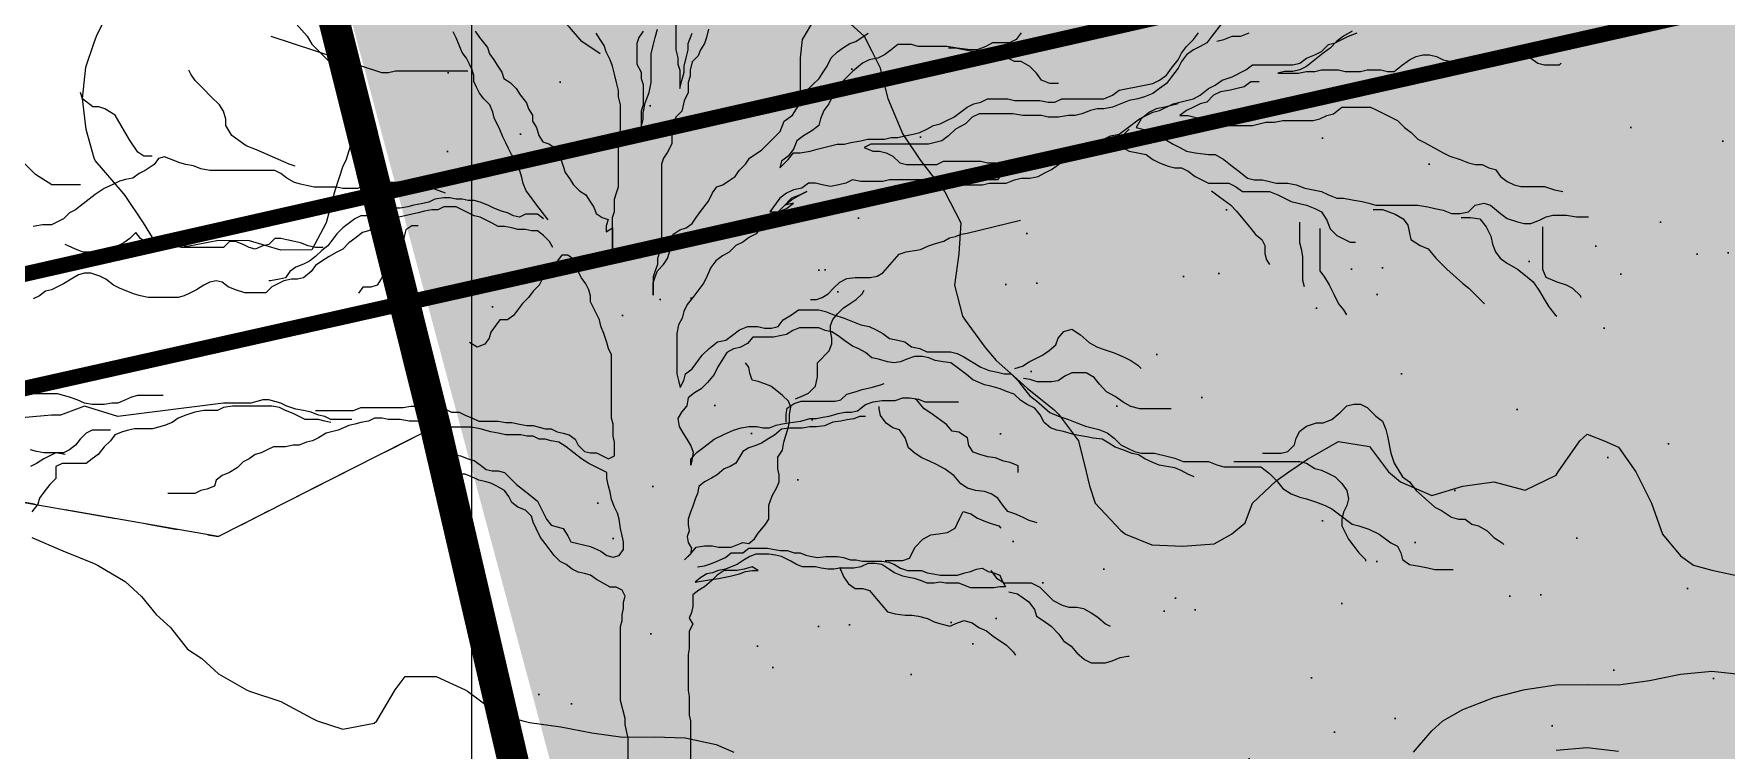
# Model space of a CAD drawing. Header units: centimetres. Extents: x 0 to 642158, y -847 to 649707.
# Drawn here: x 616959.78 to 616986.98, y 621072.78 to 621084.29 of the extents above; entities that cross this region are included whole.
import ezdxf

# ---------------------------------------------------------------- set-up
doc = ezdxf.new("R2010")
doc.units = ezdxf.units.CM
doc.header["$MEASUREMENT"] = 0
doc.linetypes.add('CACHE', pattern=[9.525, 6.35, -3.175])
doc.linetypes.add('CENTERX2', pattern=[4, 2.5, -0.5, 0.5, -0.5])
for name, color, linetype, lineweight in [('MEV_batiment_V', 7, 'Continuous', 20), ('MEV_environnement_V', 7, 'Continuous', 20), ('MEV_grille', 254, 'Continuous', 9), ('MEV_vegetal_V', 7, 'Continuous', 25), ('WAL_topographie 0.5', 253, 'Continuous', 20)]:
    doc.layers.add(name, color=color, linetype=linetype, lineweight=lineweight)
doc.layers.add('MEV_schema paysager_Ha', color=7, linetype='Continuous', lineweight=25, transparency=0.13)
doc.layers.add('SPW_parcellaire cadastral', color=7, linetype='CENTERX2', lineweight=25, true_color=0xff0542)
doc.layers.add('XREF_SPW orthophoto A0 500e', color=7, linetype='Continuous')
picture_1 = doc.add_image_def('image2.png', size_in_pixel=(6614, 11023))

# ---------------------------------------------------------------- blocks, each defined once
blk = doc.blocks.new('hetres')
at = {"layer": 'MEV_vegetal_V'}
for points in [[(-0.173, 16.685), (-0.244, 16.578), (-0.279, 16.471), (-0.279, 16.115), (-0.208, 15.973), (-0.208, 15.866), (-0.173, 15.76), (-0.173, 15.404), (-0.208, 15.297), (-0.208, 14.906), (-0.208, 15.012), (-0.173, 15.155), (-0.173, 15.261), (-0.137, 15.439), (-0.066, 15.617), (-0.03, 15.795), (-0.03, 16.293), (0.006, 16.436), (0.041, 16.578), (0.077, 16.72)], [(-3.091, 16.685), (-3.02, 16.578), (-2.878, 16.4), (-2.842, 16.293), (-2.771, 16.187), (-2.7, 16.08), (-2.629, 15.973), (-2.593, 15.866), (-2.486, 15.795), (-2.38, 15.688), (-2.308, 15.582), (-2.201, 15.439), (-2.166, 15.333), (-2.095, 15.226), (-2.095, 15.119), (-2.024, 15.012), (-1.988, 14.87), (-1.917, 14.763), (-1.81, 14.728), (-1.703, 14.656), (-1.667, 14.55), (-1.596, 14.443), (-1.561, 14.336), (-1.525, 14.229), (-1.454, 14.123), (-1.383, 14.016), (-1.276, 13.909), (-1.169, 13.838), (-1.098, 13.731), (-1.027, 13.625), (-0.991, 13.518), (-0.884, 13.447), (-0.778, 13.411), (-0.813, 13.304), (-0.813, 13.197), (-0.706, 13.269), (-0.706, 12.842), (-0.706, 13.447), (-0.671, 13.553), (-0.671, 13.767), (-0.635, 13.874), (-0.6, 13.98), (-0.6, 14.799), (-0.564, 14.941), (-0.564, 15.404), (-0.6, 15.546), (-0.6, 15.653), (-0.635, 15.795), (-0.671, 15.938), (-0.706, 16.08), (-0.742, 16.187), (-0.813, 16.329), (-0.849, 16.436), (-0.92, 16.542), (-0.991, 16.649)], [(0.397, 17.183), (0.397, 16.364), (0.433, 16.222), (0.433, 16.115), (0.468, 16.009), (0.468, 15.688), (0.504, 15.831), (0.54, 15.973), (0.54, 16.08), (0.575, 16.222), (0.611, 16.364), (0.611, 16.471), (0.682, 16.649)], [(-1.826, 13.404), (-1.978, 13.606), (-2.054, 13.708), (-2.13, 13.809), (-2.206, 13.91), (-2.257, 14.037), (-2.282, 14.139), (-2.308, 14.24), (-2.358, 14.341), (-2.384, 14.443), (-2.46, 14.544), (-2.511, 14.645), (-2.561, 14.747), (-2.612, 14.848), (-2.663, 14.975), (-2.764, 15.178), (-2.789, 15.279), (-2.84, 15.406), (-2.941, 15.507), (-3.018, 15.608), (-3.068, 15.71), (-3.119, 15.811), (-3.119, 15.913), (-3.144, 16.014), (-3.195, 16.115), (-3.246, 16.217), (-3.322, 16.318), (-3.373, 16.445), (-3.423, 16.572), (-3.474, 16.673)], [(6.407, 16.657), (6.319, 16.54), (6.201, 16.481), (5.908, 16.481), (5.79, 16.422), (5.643, 16.364), (5.526, 16.364), (5.291, 16.393), (5.115, 16.422), (4.616, 16.422), (4.498, 16.452), (4.263, 16.452), (4.146, 16.364), (4.028, 16.276), (3.911, 16.217), (3.764, 16.188), (3.647, 16.129), (3.47, 15.982), (3.294, 15.806), (3.177, 15.659), (3.059, 15.424), (2.971, 15.307), (2.913, 15.16), (2.883, 15.043), (2.766, 14.955), (2.619, 14.867), (2.501, 14.779), (2.443, 14.632), (2.355, 14.514), (2.237, 14.426), (2.208, 14.309), (2.355, 14.456), (2.443, 14.573), (2.56, 14.573), (2.736, 14.602), (2.854, 14.632), (2.971, 14.661), (3.089, 14.691), (3.206, 14.72), (3.324, 14.72), (3.441, 14.749), (3.617, 14.779), (3.735, 14.808), (4.028, 14.808), (4.146, 14.837), (4.263, 14.837), (4.381, 14.867), (4.528, 14.896), (4.645, 14.925), (4.763, 14.984), (4.88, 15.043), (4.998, 15.072), (5.115, 15.131), (5.232, 15.19), (5.35, 15.278), (5.467, 15.366), (5.585, 15.424), (5.702, 15.454), (5.82, 15.512), (6.172, 15.512), (6.289, 15.483), (6.73, 15.483), (6.877, 15.454), (6.994, 15.454), (7.112, 15.512), (7.846, 15.512), (7.993, 15.571), (8.11, 15.659), (8.257, 15.689), (8.404, 15.718), (8.551, 15.747), (8.698, 15.777), (8.815, 15.835), (8.932, 15.923), (9.02, 16.041), (9.138, 16.188), (9.197, 16.305), (9.285, 16.422), (9.402, 16.54), (9.49, 16.657)], [(9.813, 16.511), (9.931, 16.54), (10.078, 16.598), (10.225, 16.598), (10.371, 16.657)], [(0.967, 16.72), (0.931, 16.578), (0.895, 16.471), (0.824, 16.364), (0.789, 16.258), (0.682, 16.151), (0.646, 16.009), (0.646, 15.902), (0.611, 15.795), (0.611, 15.617), (0.54, 15.475), (0.504, 15.297), (0.397, 15.19), (0.326, 15.048), (0.326, 14.728), (0.255, 14.585), (0.183, 14.479), (0.148, 14.372), (0.148, 12.948), (0.112, 12.842), (0.077, 12.735), (0.077, 12.628), (0.041, 12.521), (0.006, 12.415), (0.006, 12.094), (0.006, 12.308), (0.041, 12.415), (0.077, 12.521), (0.183, 12.628), (0.255, 12.735), (0.29, 12.842), (0.29, 13.055), (0.361, 13.162), (0.468, 13.233), (0.575, 13.269), (0.682, 13.34), (0.753, 13.447), (0.824, 13.553), (0.967, 13.731), (1.038, 13.874), (1.109, 13.98), (1.216, 14.016), (1.323, 14.087), (1.429, 14.158), (1.501, 14.265), (1.607, 14.372), (1.679, 14.479), (1.892, 14.621), (1.999, 14.728), (2.213, 14.941), (2.284, 15.119), (2.426, 15.226), (2.497, 15.333), (2.569, 15.439), (2.64, 15.546), (2.675, 15.653), (2.782, 15.76), (2.889, 15.866), (2.96, 15.973), (3.031, 16.08), (3.103, 16.222), (3.209, 16.329), (3.316, 16.4), (3.423, 16.471), (3.53, 16.507), (3.743, 16.649)], [(9.902, 16.833), (9.725, 16.598), (9.637, 16.481), (9.52, 16.422), (9.402, 16.364), (9.285, 16.276), (9.197, 16.158), (9.138, 16.041), (9.02, 15.894), (8.932, 15.777), (8.815, 15.689), (8.698, 15.6), (8.551, 15.542), (8.433, 15.512), (8.286, 15.483), (8.139, 15.424), (7.993, 15.366), (7.846, 15.336), (7.728, 15.336), (7.611, 15.307), (7.464, 15.248), (7.347, 15.219), (7.229, 15.219), (7.053, 15.19), (6.877, 15.19), (6.759, 15.219), (6.436, 15.219), (6.26, 15.248), (5.673, 15.248), (5.555, 15.19), (5.438, 15.072), (5.262, 14.984), (5.144, 14.867), (5.027, 14.779), (4.909, 14.749), (4.792, 14.72), (3.793, 14.72), (3.676, 14.661), (3.823, 14.602), (3.94, 14.602), (4.058, 14.573), (4.175, 14.514), (4.293, 14.397), (4.41, 14.368), (4.939, 14.368), (5.056, 14.426), (5.702, 14.426), (5.82, 14.397), (5.966, 14.397), (6.084, 14.368), (6.201, 14.368), (6.319, 14.397), (6.436, 14.426), (6.554, 14.456), (6.701, 14.485), (6.994, 14.544), (7.141, 14.602), (7.493, 14.691), (7.67, 14.749), (7.846, 14.808), (7.963, 14.867), (8.11, 14.896), (8.228, 14.984), (8.463, 15.16), (8.58, 15.219), (8.698, 15.278), (8.815, 15.307), (9.05, 15.424), (9.167, 15.454), (9.285, 15.483), (9.402, 15.512), (9.52, 15.571), (9.666, 15.689), (9.784, 15.747), (9.902, 15.835), (10.078, 15.894), (10.313, 16.011), (10.43, 16.099), (11.135, 16.099), (11.252, 16.129), (11.37, 16.217), (11.516, 16.276), (11.634, 16.334), (11.752, 16.452), (11.869, 16.481), (11.986, 16.54), (12.104, 16.598), (12.251, 16.657)], [(2.569, 15.617), (2.569, 16.222), (2.604, 16.542), (2.818, 16.898), (2.96, 17.147), (3.031, 17.361), (3.067, 17.468), (3.031, 17.574), (2.889, 17.717), (2.747, 17.859), (2.711, 17.966), (2.675, 18.144), (2.675, 18.286), (2.64, 18.5), (2.64, 18.571)], [(-0.92, 16.293), (-1.24, 16.507), (-1.454, 16.756), (-1.632, 16.934), (-1.81, 17.112), (-1.988, 17.218), (-2.13, 17.254), (-2.273, 17.254), (-2.38, 17.29), (-2.558, 17.325), (-2.7, 17.432), (-2.807, 17.574), (-2.914, 17.788), (-2.985, 17.966), (-3.091, 18.073), (-3.198, 18.108), (-3.341, 18.144), (-3.412, 18.144)], [(12.163, 16.687), (12.016, 16.598), (11.898, 16.511), (11.781, 16.393), (11.663, 16.305), (11.516, 16.188), (11.37, 16.07), (11.252, 16.011), (11.135, 15.982), (10.988, 15.982), (10.87, 15.953), (11.223, 15.953), (11.37, 15.982), (11.516, 15.982), (11.634, 16.011), (11.928, 16.011), (12.045, 15.982), (12.309, 15.982), (12.427, 16.011), (12.662, 16.011), (12.779, 15.982), (12.897, 15.982), (13.043, 16.099), (13.161, 16.188), (13.278, 16.246), (13.396, 16.276), (13.513, 16.276), (13.631, 16.246), (13.748, 16.188), (13.895, 16.158), (14.159, 16.158), (14.277, 16.188), (14.394, 16.217), (14.512, 16.276), (14.629, 16.305), (14.747, 16.305), (14.893, 16.276), (15.011, 16.246), (15.158, 16.246), (15.275, 16.217), (15.393, 16.129), (15.51, 16.099), (15.775, 16.099), (15.804, 16.129)], [(-3.219, 15.992), (-4.48, 15.992), (-4.6, 15.962), (-4.72, 15.962), (-6.641, 16.592)], [(7.053, 15.777), (6.906, 15.777), (6.759, 15.835), (6.671, 15.953), (6.554, 16.07), (6.407, 16.158), (6.289, 16.158), (6.172, 16.217), (6.055, 16.246), (5.908, 16.276), (5.79, 16.334), (5.555, 16.334), (5.409, 16.364), (5.262, 16.393), (5.144, 16.393)], [(-6.224, 14.336), (-6.331, 14.372), (-6.9, 14.621), (-7.078, 14.692), (-7.328, 14.87), (-7.434, 15.048), (-7.434, 15.155), (-7.47, 15.297), (-7.541, 15.404), (-7.684, 15.546), (-7.826, 15.688), (-7.968, 15.831), (-8.039, 15.938), (-8.075, 16.009)], [(-8.716, 14.514), (-8.858, 14.514), (-8.965, 14.585), (-9.107, 14.799), (-9.25, 15.048), (-9.357, 15.226), (-9.535, 15.333), (-9.641, 15.368), (-9.748, 15.368), (-9.926, 15.51), (-9.962, 15.617)], [(10.548, 15.806), (10.401, 15.806), (10.283, 15.718), (10.166, 15.689), (10.048, 15.659), (9.872, 15.63), (9.755, 15.571), (9.637, 15.454), (9.52, 15.424), (9.402, 15.366), (9.285, 15.307), (9.167, 15.219), (9.314, 15.219), (9.549, 15.16), (9.666, 15.131), (9.784, 15.072), (9.902, 15.043), (10.43, 15.043), (10.548, 15.072), (10.665, 15.101), (10.812, 15.101), (10.959, 15.131), (11.487, 15.131), (11.605, 15.16), (11.722, 15.219), (11.839, 15.248), (11.986, 15.366), (12.486, 15.366), (12.603, 15.307), (12.72, 15.248), (12.838, 15.19), (12.955, 15.131), (13.073, 15.013), (13.19, 14.925), (13.308, 14.808), (13.425, 14.749), (13.748, 14.573), (13.866, 14.514), (14.042, 14.456), (14.189, 14.397), (14.306, 14.368), (14.424, 14.368), (14.541, 14.309), (14.659, 14.28), (14.747, 14.162), (14.864, 14.074), (14.982, 14.015), (15.099, 13.986), (15.51, 13.986), (15.686, 13.927), (15.833, 13.898)], [(9.138, 15.424), (9.02, 15.395), (8.903, 15.366), (8.756, 15.336), (8.639, 15.278), (8.492, 15.16), (8.404, 15.013), (8.521, 14.984), (8.639, 14.955), (8.786, 14.867), (8.903, 14.808), (9.05, 14.72), (9.167, 14.661), (9.285, 14.602), (9.432, 14.573), (9.666, 14.544), (9.784, 14.544), (9.931, 14.456), (10.078, 14.338), (10.195, 14.25), (10.342, 14.133), (10.459, 14.103), (10.606, 14.103), (10.724, 14.074), (10.841, 14.045), (11.047, 14.045), (11.193, 14.015), (11.34, 13.957), (11.487, 13.927), (11.634, 13.898), (11.752, 13.839), (11.898, 13.781), (12.016, 13.781), (12.163, 13.751), (12.339, 13.722), (12.456, 13.693), (12.574, 13.663), (13.308, 13.663), (13.484, 13.634), (13.602, 13.604), (13.748, 13.575), (13.895, 13.516), (14.042, 13.516), (14.189, 13.546), (14.306, 13.663), (14.453, 13.693), (14.57, 13.663), (14.747, 13.516), (14.864, 13.428), (15.04, 13.37), (15.158, 13.34), (15.275, 13.34), (15.422, 13.399), (15.54, 13.458), (15.657, 13.487), (15.892, 13.487), (16.068, 13.458), (16.274, 13.458)], [(8.286, 14.984), (8.169, 14.867), (8.051, 14.779), (7.934, 14.72), (8.051, 14.691), (8.169, 14.661), (8.286, 14.602), (8.433, 14.573), (8.58, 14.544), (8.698, 14.456), (8.815, 14.397), (8.962, 14.338), (9.079, 14.309), (9.197, 14.309), (9.314, 14.25), (9.432, 14.162), (9.549, 14.103), (9.666, 14.045), (10.019, 14.045), (10.136, 13.986), (10.254, 13.898), (10.724, 13.898), (10.87, 13.839), (10.988, 13.781), (11.105, 13.722), (11.223, 13.693), (11.37, 13.663), (11.516, 13.604), (11.634, 13.546), (11.722, 13.399), (11.781, 13.252), (11.898, 13.135), (12.016, 13.076), (12.133, 13.017), (12.221, 13.017)], [(-3.61, 13.87), (-3.978, 14.001), (-4.109, 14.054), (-4.241, 14.08), (-4.346, 14.08), (-4.477, 14.054), (-4.819, 14.054), (-4.923, 14.001), (-5.029, 14.001), (-5.134, 13.949), (-5.396, 13.949), (-5.501, 13.975), (-5.895, 13.975), (-6.027, 14.001), (-6.132, 14.027), (-6.237, 14.054), (-6.368, 14.132), (-6.473, 14.211), (-6.578, 14.264), (-7.708, 14.264), (-7.865, 14.29), (-7.997, 14.342), (-8.128, 14.369), (-8.233, 14.395), (-8.364, 14.447), (-8.496, 14.5), (-8.601, 14.474), (-8.679, 14.369), (-8.837, 14.264), (-8.942, 14.211), (-9.047, 14.132), (-9.178, 14.106), (-9.284, 14.08), (-9.389, 14.027), (-9.546, 13.949), (-9.704, 13.844), (-9.914, 13.686), (-10.045, 13.581), (-10.15, 13.529), (-10.255, 13.423), (-10.466, 13.318), (-10.623, 13.318), (-10.781, 13.292)], [(-9.962, 14.016), (-10.46, 14.016), (-10.745, 14.194), (-11.03, 14.479), (-11.137, 14.585), (-11.243, 14.656), (-11.457, 14.656)], [(7.963, 14.602), (7.288, 14.602), (7.17, 14.573), (7.053, 14.514), (6.936, 14.485), (6.818, 14.426), (6.701, 14.397), (6.583, 14.309), (6.348, 14.309), (6.201, 14.28), (6.084, 14.221), (5.996, 14.103), (5.438, 14.103), (5.32, 14.015), (4.821, 14.015), (4.675, 14.045), (5.115, 14.045), (5.262, 14.015), (5.732, 14.015), (5.849, 14.045), (6.143, 14.045), (6.289, 14.103), (6.407, 14.133), (6.554, 14.133), (6.701, 14.162), (6.818, 14.221), (6.936, 14.28), (7.053, 14.368), (7.17, 14.456), (7.317, 14.514), (7.435, 14.544), (7.552, 14.602), (7.405, 14.602), (7.288, 14.573), (7.17, 14.544), (7.053, 14.514), (6.877, 14.456), (6.73, 14.456), (6.554, 14.397), (6.378, 14.338), (6.172, 14.28), (6.025, 14.221), (5.908, 14.192), (5.79, 14.133), (4.88, 14.133), (4.763, 14.103), (4.116, 14.103), (3.999, 14.074), (3.617, 14.074), (3.47, 14.103), (3.353, 14.045), (3.236, 14.015), (3.089, 13.986), (2.942, 14.015), (2.825, 14.045), (2.707, 14.045), (2.589, 13.957), (2.443, 13.927), (2.325, 13.869), (2.208, 13.781), (2.032, 13.546), (2.178, 13.546), (2.325, 13.604), (2.443, 13.693), (2.296, 13.663), (2.413, 13.751), (2.56, 13.839), (2.678, 13.898), (2.56, 13.839), (2.413, 13.781), (2.266, 13.634), (2.12, 13.487), (2.002, 13.399), (1.885, 13.281), (1.797, 13.164), (1.679, 13.105), (1.562, 13.017), (1.444, 12.959), (1.327, 12.841), (1.209, 12.782), (1.092, 12.694), (1.004, 12.577), (0.945, 12.43), (0.886, 12.313), (0.798, 12.195), (0.71, 12.078), (0.593, 11.931), (0.534, 11.814), (0.505, 11.696), (0.446, 11.579), (0.416, 11.432), (0.416, 10.728), (0.446, 10.61), (0.475, 10.493), (0.534, 10.61), (0.563, 10.728), (0.681, 10.816), (0.857, 11.051), (0.975, 11.168), (1.121, 11.285), (1.268, 11.315), (1.386, 11.403), (1.503, 11.491), (1.65, 11.55), (1.826, 11.55), (1.943, 11.52), (2.061, 11.52), (2.178, 11.55), (2.266, 11.667), (2.413, 11.755), (2.531, 11.843), (2.883, 11.843), (3.001, 11.814), (3.148, 11.755), (3.324, 11.696), (3.47, 11.638), (3.617, 11.579), (3.764, 11.55), (3.882, 11.491), (3.999, 11.432), (4.116, 11.344), (4.263, 11.315), (4.381, 11.285), (4.498, 11.197), (4.645, 11.168), (4.763, 11.109), (5.174, 11.109), (5.291, 11.08), (5.409, 11.021), (5.702, 10.845), (5.849, 10.786), (5.996, 10.757), (6.113, 10.728), (6.231, 10.728), (6.348, 10.61), (6.466, 10.463), (6.554, 10.346), (6.671, 10.258), (6.906, 10.053), (7.053, 9.994), (7.229, 9.935), (7.376, 9.876), (7.523, 9.818), (7.64, 9.788), (7.758, 9.759), (7.905, 9.7), (8.022, 9.612), (8.139, 9.495), (8.257, 9.436), (8.375, 9.377), (8.492, 9.348), (8.727, 9.348), (8.962, 9.289), (9.079, 9.26), (9.226, 9.201), (9.666, 9.201), (9.813, 9.143), (9.931, 9.113), (10.577, 9.113), (10.724, 8.996), (10.841, 8.878), (10.959, 8.732), (11.105, 8.644), (11.252, 8.585), (11.37, 8.555), (11.546, 8.497), (11.693, 8.438), (11.81, 8.379), (11.928, 8.291), (12.163, 8.115), (12.28, 8.086), (12.456, 8.027), (12.632, 7.939), (12.838, 7.792), (12.955, 7.734), (13.014, 7.616), (13.043, 7.499), (13.161, 7.411), (13.337, 7.381), (13.484, 7.352), (13.602, 7.323), (13.925, 7.323)], [(9.718, 13.912), (9.855, 13.803), (10.046, 13.667), (10.155, 13.557), (10.265, 13.421), (10.401, 13.257), (10.483, 13.148), (10.592, 13.066), (10.647, 12.957), (10.647, 12.82), (10.674, 12.711), (10.729, 12.629)], [(-1.745, 12.925), (-1.798, 13.03), (-1.903, 13.135), (-2.008, 13.213), (-2.113, 13.213), (-2.218, 13.24), (-2.35, 13.24), (-2.455, 13.266), (-2.586, 13.292), (-2.691, 13.292), (-2.796, 13.345), (-2.901, 13.397), (-3.006, 13.45), (-3.111, 13.476), (-3.216, 13.529), (-3.321, 13.581), (-3.426, 13.634), (-3.637, 13.634), (-3.742, 13.581), (-3.847, 13.581), (-3.978, 13.555), (-4.083, 13.529), (-4.188, 13.502), (-4.32, 13.476), (-4.424, 13.45), (-4.53, 13.423), (-4.635, 13.397), (-4.74, 13.345), (-4.845, 13.266), (-4.95, 13.213), (-5.055, 13.187), (-5.186, 13.082), (-5.291, 13.003), (-5.396, 12.898), (-5.501, 12.846), (-5.633, 12.767), (-5.764, 12.688), (-5.869, 12.61), (-5.948, 12.505), (-6.079, 12.4), (-6.184, 12.373), (-6.289, 12.373), (-6.421, 12.347), (-6.526, 12.294), (-6.631, 12.242), (-6.736, 12.137), (-7.103, 12.137), (-7.261, 12.189), (-7.392, 12.242), (-7.498, 12.321), (-7.602, 12.347), (-7.708, 12.321), (-7.813, 12.268), (-7.944, 12.189), (-8.049, 12.137), (-8.154, 12.084), (-8.259, 12.058), (-8.784, 12.058), (-8.916, 12.084), (-9.021, 12.111), (-9.152, 12.163), (-9.284, 12.216), (-9.389, 12.268), (-9.52, 12.373), (-9.625, 12.426), (-9.783, 12.478), (-9.888, 12.478), (-9.993, 12.452), (-10.124, 12.373), (-10.255, 12.294), (-10.466, 12.189), (-10.57, 12.163), (-10.676, 12.084), (-10.781, 12.032)], [(-1.903, 13.423), (-2.008, 13.502), (-2.218, 13.502), (-2.323, 13.45), (-2.428, 13.476), (-2.533, 13.529), (-2.638, 13.555), (-2.77, 13.607), (-2.875, 13.66), (-3.006, 13.712), (-3.111, 13.739), (-3.216, 13.739), (-3.321, 13.765), (-3.426, 13.765), (-3.532, 13.791), (-3.637, 13.791), (-3.794, 13.765), (-3.899, 13.712), (-4.031, 13.686), (-4.162, 13.66), (-4.267, 13.634), (-4.398, 13.607), (-4.503, 13.607), (-4.608, 13.529), (-4.713, 13.476), (-5.081, 13.476), (-5.186, 13.423), (-5.396, 13.266), (-5.501, 13.161), (-5.659, 12.951), (-5.764, 12.872), (-5.869, 12.767), (-5.974, 12.688), (-6.079, 12.636), (-6.211, 12.583), (-6.316, 12.505), (-6.394, 12.4), (-6.499, 12.373), (-6.657, 12.347), (-6.683, 12.347)], [(12.531, 13.585), (12.695, 13.585), (12.913, 13.503), (13.05, 13.421), (13.131, 13.312), (13.159, 13.203), (13.186, 13.066), (13.35, 12.957), (13.486, 12.902), (13.623, 12.738), (13.814, 12.548), (14.087, 12.302), (14.196, 12.22), (14.36, 12.056), (14.469, 11.947)], [(-4.088, 13.304), (-4.195, 13.304), (-4.302, 13.233), (-4.337, 13.091), (-4.373, 12.913), (-4.444, 12.771), (-4.551, 12.664), (-4.658, 12.521), (-4.729, 12.379), (-4.8, 12.272), (-4.907, 12.237), (-5.049, 12.237), (-5.121, 12.13)], [(2.743, 12.018), (2.845, 12.018), (2.946, 12.058), (3.048, 12.119), (3.149, 12.221), (3.251, 12.322), (3.373, 12.383), (3.515, 12.403), (3.779, 12.403), (3.9, 12.424), (4.002, 12.484), (4.164, 12.667), (4.286, 12.809), (4.408, 12.85), (4.652, 12.89), (4.794, 12.951), (4.916, 12.992), (5.058, 13.032), (5.159, 13.093), (5.261, 13.113), (5.362, 13.154), (5.464, 13.174), (6.397, 13.398)], [(11.248, 13.366), (11.248, 13.011), (11.275, 12.902), (11.302, 12.766), (11.302, 12.356), (11.329, 12.247)], [(11.603, 13.257), (11.603, 12.52), (11.684, 12.411), (11.766, 12.275), (11.848, 12.111), (11.93, 11.947), (12.012, 11.838), (12.067, 11.756)], [(14.06, 13.448), (14.224, 13.448), (14.387, 13.421), (14.497, 13.284), (14.578, 13.121), (14.606, 12.984), (14.66, 12.848), (14.742, 12.738), (14.851, 12.657), (15.043, 12.548), (15.179, 12.438), (15.316, 12.329), (15.425, 12.165), (15.507, 12.029), (15.589, 11.892), (15.698, 11.756), (15.725, 11.729)], [(15.479, 13.284), (15.479, 12.548), (15.534, 12.411), (15.725, 12.329), (15.889, 12.275), (15.998, 12.22), (16.135, 12.084), (16.135, 12.056)], [(-5.738, 12.925), (-5.869, 12.925), (-6, 12.951), (-6.132, 13.003), (-6.237, 13.03), (-6.368, 13.056), (-6.473, 13.082), (-6.578, 13.082), (-6.683, 12.977), (-6.788, 12.951), (-6.92, 12.898), (-7.025, 12.925), (-7.13, 12.977), (-7.261, 13.03), (-7.366, 13.03), (-7.471, 12.925), (-8.207, 12.925), (-8.338, 12.951), (-8.469, 12.977), (-8.574, 12.977), (-8.706, 13.003), (-8.811, 13.003), (-8.916, 13.082), (-8.995, 13.187), (-9.1, 13.082), (-9.205, 13.003), (-9.31, 12.951), (-9.441, 12.898), (-9.546, 12.872), (-9.678, 12.846), (-9.914, 12.846), (-10.045, 12.898), (-10.177, 12.951), (-10.229, 12.977)], [(-5.869, 10.089), (-5.212, 10.089), (-5.081, 10.142), (-4.346, 10.142), (-4.214, 10.168), (-3.82, 10.168), (-3.715, 10.115), (-3.61, 10.115), (-3.505, 10.063), (-3.374, 10.063), (-3.269, 10.01), (-3.138, 9.958), (-3.032, 9.905), (-2.691, 9.905), (-2.56, 9.879), (-2.455, 9.879), (-2.323, 9.853), (-2.192, 9.827), (-2.087, 9.827), (-1.982, 9.8), (-1.877, 9.774), (-1.772, 9.774), (-1.667, 9.722), (-1.562, 9.695), (-1.456, 9.669), (-1.352, 9.59), (-1.299, 9.485), (-1.194, 9.38), (-1.089, 9.354), (-0.984, 9.354), (-0.879, 9.302), (-0.774, 9.249), (-0.669, 9.302), (-0.669, 9.538), (-0.695, 9.643), (-0.695, 9.853), (-0.721, 9.958), (-0.721, 11.06), (-0.774, 11.166), (-0.8, 11.271), (-0.853, 11.428), (-0.905, 11.559), (-0.931, 11.664), (-0.984, 11.769), (-1.089, 11.979), (-1.089, 12.084), (-1.115, 12.189), (-1.168, 12.294), (-1.246, 12.4), (-1.299, 12.505), (-1.325, 12.61), (-1.378, 12.715), (-1.483, 12.793), (-1.588, 12.793), (-1.667, 12.688), (-1.877, 12.478), (-1.929, 12.373), (-1.982, 12.268), (-2.087, 12.163), (-2.166, 12.058), (-2.271, 11.953), (-2.428, 11.743), (-2.533, 11.664), (-2.665, 11.664), (-2.743, 11.559), (-2.822, 11.454), (-2.849, 11.349), (-2.927, 11.244), (-3.059, 11.192), (-3.19, 11.271)], [(2.48, 10.293), (2.581, 10.334), (2.703, 10.394), (2.825, 10.516), (2.865, 10.678), (2.865, 10.922), (3.068, 11.125), (3.109, 11.247), (3.109, 11.348), (3.088, 11.47), (3.088, 11.571), (3.129, 11.673), (3.21, 11.774), (3.312, 11.876), (3.413, 11.937), (3.535, 12.018), (3.637, 12.119), (3.677, 12.18)], [(9.415, 8.936), (9.303, 8.981), (9.19, 9.049), (9.078, 9.094), (8.943, 9.116), (8.808, 9.139), (8.695, 9.184), (8.56, 9.251), (8.447, 9.319), (8.335, 9.341), (8.177, 9.409), (8.042, 9.454), (7.929, 9.521), (7.817, 9.589), (7.659, 9.611), (7.547, 9.634), (7.411, 9.656), (7.299, 9.679), (7.141, 9.724), (7.029, 9.746), (6.916, 9.791), (6.804, 9.881), (6.736, 10.017), (6.646, 10.129), (6.511, 10.197), (6.398, 10.264), (6.286, 10.377), (6.151, 10.422), (6.038, 10.467), (5.88, 10.512), (5.768, 10.534), (5.565, 10.624), (5.452, 10.714), (5.34, 10.804), (5.182, 10.917), (5.047, 10.939), (4.912, 10.962), (4.799, 11.007), (4.687, 11.03), (4.552, 11.03), (4.417, 10.984), (4.304, 10.939), (4.192, 10.917), (4.079, 10.939), (3.921, 10.984), (3.809, 11.007), (3.696, 11.097), (3.584, 11.165), (3.471, 11.209), (3.336, 11.299), (3.223, 11.39), (3.111, 11.457), (2.998, 11.48), (2.886, 11.525), (2.548, 11.525), (2.435, 11.48), (2.323, 11.412), (2.21, 11.39), (2.097, 11.367), (1.737, 11.367), (1.647, 11.254), (1.512, 11.187), (1.399, 11.165), (1.287, 11.097), (1.197, 10.962), (1.129, 10.849), (1.062, 10.714), (0.949, 10.579), (0.837, 10.467), (0.724, 10.399), (0.611, 10.309), (0.589, 10.174), (0.499, 10.062), (0.431, 9.949), (0.454, 9.814), (0.521, 9.701), (0.589, 9.589), (0.656, 9.476), (0.702, 9.364), (0.679, 9.251), (0.656, 9.139), (0.656, 9.251), (0.769, 9.364), (0.882, 9.454), (1.062, 9.589), (1.242, 9.679), (1.399, 9.746), (1.535, 9.791), (1.67, 9.814), (1.805, 9.814), (1.917, 9.791), (2.03, 9.791), (2.143, 9.836), (2.255, 9.859), (2.39, 9.881), (2.57, 9.904), (2.728, 9.949), (2.841, 9.949), (2.953, 9.972), (3.066, 9.994), (3.223, 10.039), (3.336, 10.062), (3.448, 10.062), (3.561, 10.084), (3.696, 10.197), (3.831, 10.242), (3.989, 10.264), (4.214, 10.264), (4.349, 10.309), (4.462, 10.309), (4.619, 10.287), (4.732, 10.242), (5.317, 10.242)], [(6.293, 10.822), (6.429, 10.861), (6.545, 10.938), (6.662, 10.997), (6.779, 11.055), (6.896, 11.133), (7.012, 11.23), (7.051, 11.347), (7.149, 11.464), (7.285, 11.502), (7.441, 11.405), (7.596, 11.269), (7.732, 11.191), (7.849, 11.152), (8.024, 11.094), (8.199, 11.016), (8.316, 10.958), (8.433, 10.88), (8.491, 10.822)], [(-8.522, 10.352), (-8.968, 10.352), (-9.073, 10.325), (-9.178, 10.273), (-9.31, 10.22), (-9.415, 10.22), (-9.546, 10.194), (-9.756, 10.194), (-9.888, 10.22), (-10.019, 10.273), (-10.15, 10.325), (-10.255, 10.352), (-10.36, 10.378), (-10.807, 10.378)], [(3.697, 9.988), (3.596, 9.988), (3.495, 9.948), (3.373, 9.928), (3.271, 9.907), (3.129, 9.887), (2.987, 9.826), (2.845, 9.806), (2.723, 9.806), (2.601, 9.786), (2.378, 9.786), (2.236, 9.765), (2.114, 9.664), (2.013, 9.603), (1.891, 9.522), (1.789, 9.481), (1.667, 9.441), (1.566, 9.38), (1.444, 9.177), (1.343, 9.116), (1.241, 9.075), (1.119, 8.974), (1.018, 8.913), (0.896, 8.852), (0.795, 8.771), (0.774, 8.649), (0.734, 8.548), (0.693, 8.426), (0.652, 8.325), (0.612, 8.203), (0.612, 8.101), (0.632, 8), (0.592, 7.898), (0.612, 7.797), (0.673, 7.695), (0.652, 7.594), (0.551, 7.493), (0.673, 7.614), (0.754, 7.716), (0.896, 7.736), (1.038, 7.736), (1.14, 7.716), (1.363, 7.716), (1.566, 7.797), (1.667, 7.777), (1.769, 7.858), (1.83, 7.959), (1.952, 8.101), (2.013, 8.203), (2.013, 8.446), (2.073, 8.609), (2.155, 8.751), (2.195, 8.852), (2.195, 8.974), (2.175, 9.075), (2.175, 9.278), (2.256, 9.4), (2.276, 9.542), (2.358, 9.806), (2.378, 9.907), (2.378, 10.029), (2.398, 10.151), (2.358, 10.252), (2.256, 10.354), (2.155, 10.435), (2.053, 10.516), (1.931, 10.557), (1.83, 10.597), (1.728, 10.618), (1.688, 10.739), (1.667, 10.841), (1.607, 10.922)], [(9.017, 10.122), (8.472, 10.122), (8.316, 10.16), (8.18, 10.238), (8.044, 10.335), (7.888, 10.413), (7.771, 10.549), (7.674, 10.666), (7.538, 10.744), (7.285, 10.744), (7.168, 10.686), (7.051, 10.608), (6.935, 10.588), (6.682, 10.588), (6.565, 10.627), (6.448, 10.647)], [(2.317, 9.887), (2.317, 10.029), (2.337, 10.13), (2.459, 10.212), (2.581, 10.252), (3.17, 10.252), (3.271, 10.273), (3.373, 10.374), (3.515, 10.415), (3.637, 10.455), (3.819, 10.496), (3.961, 10.536), (4.022, 10.557)], [(-5.239, 9.932), (-5.606, 9.932), (-5.711, 9.984), (-5.817, 10.01), (-5.948, 10.063), (-6.079, 10.089), (-6.211, 10.115), (-6.368, 10.168), (-6.473, 10.22), (-6.578, 10.247), (-6.683, 10.273), (-6.788, 10.273), (-6.999, 10.22), (-7.471, 10.22), (-9.31, 9.984), (-9.888, 10.168), (-10.308, 10.01), (-10.466, 10.01), (-11.306, 9.932)], [(-5.606, 9.879), (-5.711, 9.905), (-5.817, 9.932), (-6.053, 9.932), (-6.158, 9.984), (-6.263, 10.037), (-6.394, 10.089), (-6.499, 10.142), (-6.631, 10.168), (-7.314, 10.168), (-7.471, 10.142), (-7.576, 10.089), (-7.813, 10.089), (-7.97, 10.063), (-8.128, 10.01), (-8.259, 9.958), (-8.364, 9.879), (-8.496, 9.827), (-8.601, 9.8), (-8.706, 9.774), (-9.021, 9.774), (-9.126, 9.748), (-9.231, 9.722), (-9.362, 9.669), (-9.441, 9.564), (-9.546, 9.459), (-9.651, 9.328), (-9.756, 9.249), (-9.861, 9.17), (-10.282, 9.17), (-10.387, 9.118), (-10.387, 8.908), (-10.492, 8.803), (-10.597, 8.671), (-10.676, 8.566), (-10.702, 8.461), (-10.807, 8.33)], [(6.682, 8.138), (6.545, 8.177), (6.429, 8.235), (6.293, 8.293), (6.176, 8.332), (6.079, 8.449), (6.001, 8.566), (5.884, 8.643), (5.767, 8.682), (5.612, 8.702), (5.475, 8.741), (5.359, 8.818), (5.242, 8.954), (5.086, 9.071), (4.931, 9.149), (4.814, 9.207), (4.678, 9.266), (4.561, 9.344), (4.444, 9.441), (4.386, 9.616), (4.289, 9.752), (4.172, 9.791), (4.055, 9.869), (3.958, 10.005), (3.938, 10.122), (3.938, 10.16)], [(6.351, 9.013), (6.351, 9.13), (6.215, 9.188), (6.098, 9.207), (5.962, 9.266), (5.826, 9.285), (5.689, 9.324), (5.573, 9.363), (5.495, 9.48), (5.475, 9.616), (5.32, 9.713), (5.203, 9.733), (5.106, 9.849), (4.833, 10.044), (4.717, 10.122), (4.6, 10.258), (4.561, 10.296)], [(10.606, 9.348), (10.929, 9.348), (11.047, 9.377), (11.164, 9.495), (11.193, 9.612), (11.252, 9.73), (11.37, 9.818), (11.546, 9.876), (11.663, 9.876), (11.81, 9.935), (11.957, 10.053), (12.075, 10.17), (12.192, 10.199), (12.309, 10.199), (12.427, 10.141), (12.574, 9.994), (12.691, 9.906), (12.75, 9.759), (12.779, 9.642), (12.838, 9.348), (12.897, 9.172), (13.043, 8.937), (13.161, 8.849), (13.278, 8.702), (13.602, 8.409), (13.719, 8.35), (13.895, 8.233), (14.013, 8.203), (14.13, 8.203), (14.248, 8.115), (14.365, 8.086), (14.512, 7.998), (14.629, 7.88), (14.776, 7.792), (14.805, 7.763)], [(-9.441, 9.748), (-9.756, 9.748), (-9.861, 9.695), (-9.966, 9.59), (-10.045, 9.485), (-10.15, 9.407), (-10.255, 9.354), (-10.387, 9.354), (-10.492, 9.302), (-10.597, 9.249), (-10.728, 9.17), (-10.833, 9.118)], [(-0.432, 2.396), (-0.432, 4.392), (-0.458, 4.523), (-0.485, 4.628), (-0.485, 4.733), (-0.564, 5.048), (-0.564, 6.335), (-0.537, 6.44), (-0.537, 6.545), (-0.511, 6.65), (-0.511, 6.755), (-0.485, 6.86), (-0.537, 6.965), (-0.642, 7.017), (-0.747, 7.017), (-0.879, 7.096), (-0.984, 7.149), (-1.089, 7.227), (-1.194, 7.254), (-1.299, 7.28), (-1.404, 7.332), (-1.509, 7.411), (-1.614, 7.464), (-1.719, 7.569), (-1.877, 7.779), (-1.956, 7.884), (-2.034, 8.041), (-2.087, 8.146), (-2.113, 8.251), (-2.218, 8.356), (-2.35, 8.409), (-2.455, 8.488), (-2.507, 8.593), (-2.586, 8.698), (-2.717, 8.776), (-2.822, 8.829), (-2.927, 8.855), (-3.032, 8.881), (-3.138, 8.934), (-3.269, 8.986), (-3.374, 8.986), (-3.505, 9.013), (-3.584, 9.118), (-3.689, 9.223), (-3.82, 9.249), (-3.899, 9.354), (-3.899, 9.459), (-3.794, 9.433), (-3.689, 9.407), (-3.558, 9.38), (-3.453, 9.328), (-3.348, 9.302), (-3.216, 9.249), (-3.111, 9.223), (-3.006, 9.144), (-2.901, 9.065), (-2.796, 9.039), (-2.691, 9.039), (-2.586, 9.013), (-2.481, 8.908), (-2.376, 8.803), (-2.271, 8.724), (-2.139, 8.619), (-2.008, 8.514), (-1.956, 8.409), (-1.903, 8.304), (-1.851, 8.199), (-1.772, 8.094), (-1.667, 8.067), (-1.562, 8.041), (-1.483, 7.91), (-1.43, 7.805), (-1.089, 7.726), (-0.905, 7.647), (-0.8, 7.569), (-0.695, 7.542), (-0.59, 7.569), (-0.511, 7.674), (-0.511, 7.805), (-0.537, 7.91), (-0.564, 8.041), (-0.59, 8.199), (-0.616, 8.304), (-0.669, 8.409), (-0.721, 8.54), (-0.747, 8.671), (-0.774, 8.776), (-0.8, 8.908), (-0.8, 9.013), (-0.905, 9.065), (-1.115, 9.17), (-1.246, 9.249), (-1.378, 9.354), (-1.509, 9.459), (-1.64, 9.538), (-1.772, 9.564), (-1.877, 9.59), (-1.982, 9.59), (-2.087, 9.643), (-2.192, 9.643), (-2.297, 9.669), (-2.56, 9.669), (-2.691, 9.695), (-2.822, 9.722), (-3.006, 9.774), (-3.164, 9.8), (-3.532, 9.8), (-3.637, 9.827), (-3.742, 9.853), (-3.847, 9.879), (-3.952, 9.879), (-4.109, 9.905), (-4.241, 9.905), (-4.398, 9.932), (-4.608, 9.932), (-4.713, 9.958), (-4.845, 9.958), (-4.95, 9.905), (-5.081, 9.879), (-5.186, 9.853), (-5.291, 9.827), (-5.475, 9.748), (-5.685, 9.695), (-5.817, 9.617), (-5.922, 9.564), (-6.027, 9.538), (-6.158, 9.485), (-6.263, 9.485), (-6.394, 9.459), (-6.604, 9.459), (-6.71, 9.407), (-6.815, 9.354), (-6.92, 9.328), (-7.025, 9.249), (-7.13, 9.196), (-7.235, 9.091), (-7.366, 9.013), (-7.498, 8.96), (-7.602, 8.881), (-7.629, 8.776), (-7.76, 8.724), (-7.865, 8.698), (-7.97, 8.645), (-8.443, 8.645)], [(-10.229, 9.328), (-10.387, 9.354), (-10.597, 9.354), (-10.728, 9.38), (-10.833, 9.407)], [(10.107, 9.201), (11.252, 9.201), (11.37, 9.172), (11.516, 9.084), (11.634, 9.055), (11.752, 8.996), (11.869, 8.937), (11.986, 8.82), (12.075, 8.702), (12.104, 8.555), (12.075, 8.438), (12.016, 8.321), (11.986, 8.203), (11.986, 8.086), (12.045, 7.968), (12.104, 7.851), (12.192, 7.734), (12.28, 7.616), (12.398, 7.499), (12.398, 7.469)], [(4.039, 7.483), (4.349, 7.483), (4.466, 7.521), (4.563, 7.715), (4.698, 7.851), (4.834, 7.928), (4.969, 7.948), (5.124, 7.967), (5.26, 8.044), (5.338, 8.219), (5.396, 8.335), (5.531, 8.296), (5.648, 8.219), (5.783, 8.161), (5.899, 8.122), (6.016, 8.083), (6.055, 8.044)], [(0.774, 7.371), (0.896, 7.391), (1.018, 7.432), (1.119, 7.472), (1.261, 7.533), (1.363, 7.614), (1.566, 7.614), (1.667, 7.695), (1.992, 7.695), (2.114, 7.675), (2.216, 7.655), (2.337, 7.655), (2.459, 7.614), (2.561, 7.614), (2.662, 7.574), (2.764, 7.553), (2.865, 7.533), (3.007, 7.553), (3.21, 7.553), (3.312, 7.533), (3.434, 7.493), (3.535, 7.493), (3.637, 7.472), (3.982, 7.472), (4.104, 7.452), (4.205, 7.411), (4.307, 7.351), (4.428, 7.31), (4.672, 7.31), (4.773, 7.269), (4.875, 7.249), (4.997, 7.229), (5.301, 7.229), (5.423, 7.269), (5.524, 7.29), (5.626, 7.33), (5.728, 7.351), (5.829, 7.29), (5.931, 7.269), (6.032, 7.229), (6.073, 7.127), (6.133, 7.026), (6.032, 7.026), (5.931, 7.005), (5.524, 7.005), (5.423, 7.046), (5.321, 7.087), (5.098, 7.087), (4.997, 7.107), (4.895, 7.087), (4.773, 7.087), (4.672, 7.127), (4.55, 7.168), (4.449, 7.188), (4.347, 7.208), (4.205, 7.269), (4.104, 7.33), (3.982, 7.411), (3.86, 7.432), (3.738, 7.432), (3.616, 7.371), (3.495, 7.351), (3.251, 7.351), (3.149, 7.33), (3.048, 7.33), (2.926, 7.351), (2.825, 7.371), (2.601, 7.371), (2.5, 7.411), (2.398, 7.472), (2.236, 7.553), (2.134, 7.574), (2.013, 7.594), (1.789, 7.594), (1.688, 7.553), (1.586, 7.493), (1.464, 7.411), (1.363, 7.371), (1.261, 7.33), (1.14, 7.31), (1.038, 7.269), (0.937, 7.249), (0.835, 7.188), (0.734, 7.107), (0.977, 7.147), (1.14, 7.168), (1.343, 7.208), (1.505, 7.249), (1.607, 7.29), (1.728, 7.31), (1.83, 7.31), (1.728, 7.371), (1.586, 7.33), (1.464, 7.31), (1.241, 7.31), (1.119, 7.229), (1.018, 7.127), (0.896, 7.026), (0.795, 6.965), (0.693, 6.884), (0.693, 6.681), (0.673, 6.579), (0.632, 6.478), (0.693, 6.376), (0.632, 6.255), (0.632, 5.95), (0.612, 5.849), (0.612, 5.22), (0.632, 5.118), (0.632, 4.794), (0.652, 4.692), (0.652, 3.779)], [(3.245, 7.367), (3.322, 7.192), (3.4, 7.076), (3.516, 6.998), (3.652, 6.998), (3.768, 6.96), (3.884, 6.824), (3.981, 6.708), (4.078, 6.592), (4.214, 6.553), (4.388, 6.534), (4.504, 6.534), (4.621, 6.514), (4.776, 6.475), (4.892, 6.417), (5.008, 6.379), (5.163, 6.34), (5.299, 6.398), (5.415, 6.437), (5.551, 6.398), (5.667, 6.32), (5.803, 6.262), (5.919, 6.165), (6.151, 6.011), (6.268, 5.894), (6.306, 5.836)], [(5.88, 7.308), (5.977, 7.173), (6.113, 7.095), (6.578, 7.095), (6.733, 7.018), (6.849, 6.902), (6.965, 6.785), (7.12, 6.708), (7.237, 6.669), (7.372, 6.669), (7.488, 6.65), (7.624, 6.572), (7.74, 6.495), (7.876, 6.379), (7.954, 6.34)], [(6.19, 6.94), (6.345, 6.902), (6.539, 6.766), (6.636, 6.63), (6.675, 6.514), (6.791, 6.437), (6.927, 6.34), (7.062, 6.204), (7.14, 6.088), (7.275, 5.991), (7.372, 5.875), (7.508, 5.759), (7.624, 5.701), (7.876, 5.701), (7.992, 5.739), (8.128, 5.797), (8.264, 5.817), (8.283, 5.817)]]:
    blk.add_lwpolyline(points, dxfattribs=at)
blk = doc.blocks.new('legende vegetal')
at = {"layer": 'MEV_vegetal_V', "xscale": 0.9237683820401289, "yscale": 0.9237683820401289, "zscale": 0.9237683820401289}
blk.add_blockref('hetres', (616969.635, 621068.722), dxfattribs=at)
blk = doc.blocks.new('*U112')
at = {"layer": 'MEV_grille', "transparency": 33554687}
blk.add_lwpolyline([(0, 1825.476), (0, -1825.476)], dxfattribs=at)
blk = doc.blocks.new('*U113')
at = {"layer": 'MEV_grille', "color": 0, "linetype": 'ByBlock', "lineweight": -2, "transparency": 16777216}
blk.add_blockref('*U112', (1600, 0), dxfattribs=at)

msp = doc.modelspace()

# ---------------------------------------------------------------- linework, layer by layer
at = {"layer": 'MEV_environnement_V', "const_width": 0.5}
msp.add_lwpolyline([(616955.933, 621119.238), (616966.235, 621077.979), (616969.007, 621066.058)], dxfattribs=at)
at = {"layer": 'SPW_parcellaire cadastral'}
msp.add_lwpolyline([(616954.698, 621077.626), (616953.289, 621078.043), (616925.782, 621124.095), (616922.015, 621129.556), (616916.442, 621146.562), (616926.928, 621149.626), (616929.558, 621150.371), (616927.34, 621158.339), (616930.885, 621159.242), (616939.38, 621161.721), (616940.183, 621158.301), (616945.772, 621159.899), (616945.975, 621159.089), (616931.092, 621155.144), (616932.618, 621149.86), (616947.314, 621153.754), (616966.235, 621077.979), (616962.746, 621076.21), (616954.698, 621077.626)], dxfattribs=at)
at = {"layer": 'WAL_topographie 0.5'}
msp.add_lwpolyline([(616963.75, 621084.727), (616964.176, 621084.25), (616964.25, 621084.119), (616964.619, 621083.75), (616964.75, 621083.546), (616964.972, 621083.25), (616964.954, 621082.75), (616964.799, 621082.25), (616964.75, 621082.159), (616964.614, 621081.75), (616964.479, 621081.25), (616964.25, 621080.815), (616963.75, 621080.811), (616963.25, 621080.96), (616962.75, 621080.968), (616962.25, 621080.87), (616961.75, 621080.917), (616961.547, 621081.25), (616961.25, 621081.69), (616961.204, 621081.75), (616960.769, 621082.25), (616960.75, 621082.287), (616960.621, 621082.75), (616960.566, 621083.25), (616960.618, 621083.75), (616960.75, 621084.145), (616960.789, 621084.25), (616961.034, 621084.75)], dxfattribs=at)

# ---------------------------------------------------------------- pictures from other files: only their frames are drawn
image = msp.add_image(picture_1, insert=(616830.845, 620745.783), size_in_units=(429.466, 715.756), dxfattribs=dict(brightness=75))
image.dxf.flags = 7

# ---------------------------------------------------------------- next in the draw order: wipeouts: each hides what was drawn before it
msp.add_wipeout([(616970.725, 621058.078), (616976.551, 621059.816), (616979.173, 621050.828), (617003.962, 621058.217), (617002.93, 621062.013), (617017.746, 621065.982), (617017.599, 621068.996), (617018.689, 621069.026), (617015.035, 621082.757), (617021.471, 621084.207), (617023.543, 621075.819), (617017.722, 621074.351), (617019.19, 621069.082), (617039.016, 621069.277), (617051.92, 621070.219), (617052.746, 621057.949), (617055.418, 621058.121), (617056.67, 621044.451), (617054.226, 621044.233), (617062.131, 621016.543), (617027.393, 621006.225), (617026.476, 621009.473), (617019.532, 621007.273), (617020.502, 621004.156), (616988.43, 620994.994), (616983.128, 621015.156), (616975.418, 621044.848), (616974.335, 621049.238), (616973.452, 621048.957), (616973.031, 621050.341)]).dxf.layer = 'XREF_SPW orthophoto A0 500e'

# ---------------------------------------------------------------- next in the draw order: hatches: boundary and pattern name
at = {"layer": 'MEV_schema paysager_Ha', "lineweight": 30, "transparency": 33554687}
h = msp.add_hatch(dxfattribs=at)
h.set_pattern_fill('AR-SAND', color=256, scale=2, angle=45)
h.set_pattern_definition([(82.5, (0, 0), (-2.814026368, 2.635854245), [0, -3.04, 0, -3.4, 0, -3.25]), (52.5, (0, 0), (-1.48827502, 6.49395946), [0, -1.64, 0, -2.74, 0, -1.05]), (12.5, (-1.7395, -1.7395), (4.396058546, 4.412064766), [0, -1, 0, -3.6, 0, -4.7]), (2.5, (-1.7395, -1.7395), (3.010084327, 5.492525702), [0, -0.5, 0, -2.36, 0, -2.7])])
h.paths.add_polyline_path([(616992.738, 621091.935), (616964.872, 621084.556), (616971.011, 621061.694), (616998.895, 621069.655)])
h = msp.add_hatch(color=256, dxfattribs=at)
h.dxf.hatch_style = 1
h.set_gradient(color1=(76, 153, 76), tint=1, name='SPHERICAL')
h.paths.add_polyline_path([(616992.738, 621091.935), (616964.872, 621084.556), (616971.011, 621061.694), (616998.895, 621069.655)])

# ---------------------------------------------------------------- next in the draw order: linework, layer by layer
at = {"layer": 'MEV_batiment_V'}
msp.add_lwpolyline([(616974.584, 621076.131), (616974.584, 621076.131)], dxfattribs=at)
at = {"layer": 'MEV_environnement_V', "linetype": 'CACHE', "ltscale": 0.3, "const_width": 0.25}
for points in [[(616923.688, 621072.286), (617012.786, 621092.465)], [(616924.073, 621070.618), (617013.361, 621090.636)]]:
    msp.add_lwpolyline(points, dxfattribs=at)
at = {"layer": 'SPW_parcellaire cadastral'}
for points in [[(616991.404, 621171.223), (617016.951, 621076.482), (617018.912, 621069.259), (617017.534, 621069.286), (617017.689, 621067.658), (617014.801, 621066.797), (617015.157, 621065.575), (616995.5, 621059.841), (616996.597, 621056.308), (616978.443, 621052.383), (616975.69, 621061.997), (616970.215, 621060.861), (616966.235, 621077.979), (616947.314, 621153.754), (616945.975, 621159.089), (616945.772, 621159.899), (616948.261, 621160.611), (616990.763, 621173.361), (616991.404, 621171.223)], [(616972.804, 621051.755), (616966.338, 621063.008), (616956.729, 621071.044), (616954.424, 621074.499), (616954.698, 621077.626), (616962.746, 621076.21), (616966.235, 621077.979), (616970.215, 621060.861), (616972.804, 621051.755)]]:
    msp.add_lwpolyline(points, dxfattribs=at)
at = {"layer": 'WAL_topographie 0.5'}
for points in [[(616972.75, 621084.586), (616973.125, 621084.25), (616973.25, 621084.009), (616973.377, 621083.75), (616973.51, 621083.25), (616973.715, 621082.75), (616973.75, 621082.675), (616974.033, 621082.25), (616974.25, 621081.967), (616974.422, 621081.75), (616974.679, 621081.25), (616974.648, 621080.75), (616974.58, 621080.25), (616974.709, 621079.75), (616974.75, 621079.685), (616975.073, 621079.25), (616975.25, 621079.038), (616975.576, 621078.75), (616975.75, 621078.59), (616976.175, 621078.25), (616976.25, 621078.178), (616976.571, 621077.75), (616976.693, 621077.25), (616976.75, 621077.028), (616976.839, 621076.75), (616977.25, 621076.308), (616977.325, 621076.25), (616977.75, 621076.08), (616978.25, 621076.056), (616978.75, 621076.095), (616979.031, 621076.25), (616979.25, 621076.434), (616979.37, 621076.75), (616979.75, 621077.108), (616979.953, 621077.25), (616980.25, 621077.454), (616980.75, 621077.737), (616981.25, 621077.656), (616981.552, 621077.25), (616981.75, 621077.09), (616982.25, 621076.869), (616982.75, 621077.023), (616983.25, 621077.09), (616983.75, 621076.959), (616984.25, 621077.199), (616984.283, 621077.25), (616984.629, 621077.75), (616984.75, 621077.854), (616985.019, 621077.75), (616985.25, 621077.647), (616985.53, 621077.25), (616985.75, 621076.811), (616985.782, 621076.75), (616985.959, 621076.25), (616986.25, 621075.902), (616986.456, 621075.75), (616986.75, 621075.669), (616987.25, 621075.564)], [(616959.75, 621076.197), (616960.25, 621075.981), (616960.75, 621075.781), (616960.806, 621075.75), (616961.25, 621075.492), (616961.515, 621075.25), (616961.75, 621074.96), (616961.98, 621074.75), (616962.25, 621074.403), (616962.484, 621074.25), (616962.75, 621074.007), (616963.2, 621073.75), (616963.25, 621073.729), (616963.75, 621073.564), (616964.25, 621073.292), (616964.337, 621073.25), (616964.75, 621073.118), (616965.25, 621073.215), (616965.297, 621073.25), (616965.588, 621073.75), (616965.75, 621073.962), (616966.25, 621073.966), (616966.713, 621073.75), (616966.75, 621073.73), (616967.25, 621073.359), (616967.643, 621073.25), (616967.75, 621073.225), (616968.25, 621073.155), (616968.75, 621073.058), (616969.25, 621072.987), (616969.75, 621072.996), (616970.25, 621072.98), (616970.75, 621072.87), (616971.031, 621072.75)], [(616981.956, 621072.75), (616982.25, 621073.091), (616982.428, 621073.25), (616982.75, 621073.431), (616983.25, 621073.624), (616983.723, 621073.75), (616983.75, 621073.757), (616984.25, 621073.832), (616984.75, 621073.834), (616985.25, 621073.831), (616985.75, 621073.898), (616986.25, 621073.999), (616986.75, 621074.048), (616987.25, 621073.994)], [(616984.25, 621072.78), (616984.75, 621072.825), (616985.25, 621072.765)]]:
    msp.add_lwpolyline(points, dxfattribs=at)

# ---------------------------------------------------------------- next in the draw order: block references
at = {"layer": 'MEV_grille', "transparency": 33554687}
msp.add_blockref('*U113', (615366.814, 620593.644), dxfattribs=at)
at = {"layer": 'MEV_vegetal_V'}
msp.add_blockref('legende vegetal', (0.098, 0.193), dxfattribs=at)

doc.saveas('drawing.dxf')
